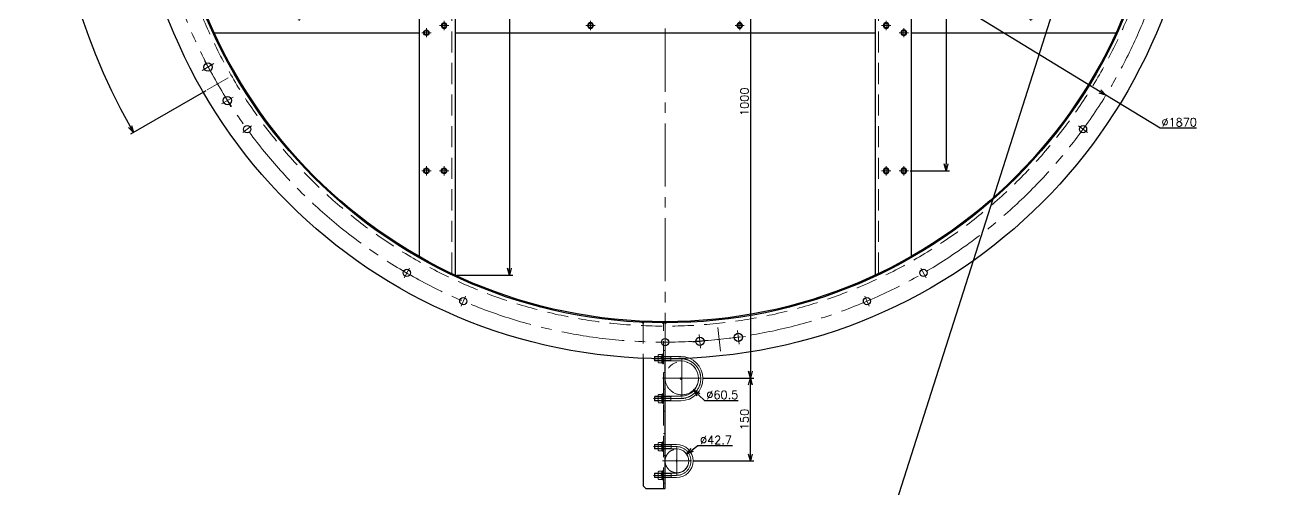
# Model space of a CAD drawing. Header units: millimetres. Extents: x -16130 to 36813, y -8099 to 27484.
# Drawn here: x -12139 to -9885, y 783 to 1623 of the extents above; entities that cross this region are included whole.
import ezdxf

# ---------------------------------------------------------------- set-up
doc = ezdxf.new("R2010")
doc.units = ezdxf.units.MM
doc.header["$LTSCALE"] = 6
doc.header["$PDMODE"] = 99
doc.header["$PDSIZE"] = 1
for name, pattern in [('CENTER2', [28.575, 19.05, -3.175, 3.175, -3.175]), ('HIDDEN', [9.525, 6.35, -3.175]), ('PHANTOM2', [31.75, 15.875, -3.175, 3.175, -3.175, 3.175, -3.175])]:
    doc.linetypes.add(name, pattern=pattern)
for name, color, linetype, lineweight in [('04_HIDDEN', 2, 'HIDDEN', 13), ('05_CENTER', 4, 'CENTER2', 13), ('06_PHANTOM', 2, 'PHANTOM2', 13), ('08_DIM', 3, 'Continuous', 13)]:
    doc.layers.add(name, color=color, linetype=linetype, lineweight=lineweight)
doc.layers.add('10_DRAFT', color=8, linetype='Continuous', lineweight=0, plot=False)
doc.styles.add('KSS_TXT', font='txt.shx', dxfattribs={"bigfont": 'extfont2.shx'})
doc.dimstyles.new('KSS_DIM', dxfattribs={"dimtxt": 3, "dimasz": 2.5, "dimexe": 1.25, "dimexo": 0.625, "dimtad": 1, "dimdsep": 46, "dimtxsty": 'KSS_TXT', "dimblk": 'OPEN30', "dimcen": 0, "dimazin": 2, "dimtfac": 0.75, "dimtmove": 0, "dimatfit": 3, "dimldrblk": 'OPEN30', "dimfxl": 1, "dimtolj": 1, "dimarcsym": 0})
doc.dimstyles.new('KSS_DIM$3', dxfattribs={"dimtxt": 3, "dimasz": 2.5, "dimexe": 1.25, "dimexo": 0.625, "dimtad": 1, "dimtih": 1, "dimtoh": 1, "dimdsep": 46, "dimtxsty": 'KSS_TXT', "dimblk": 'OPEN30', "dimcen": 0, "dimazin": 2, "dimtfac": 0.75, "dimtofl": 0, "dimtmove": 0, "dimatfit": 3, "dimldrblk": 'OPEN30', "dimfxl": 1, "dimtolj": 1, "dimarcsym": 0})

# ---------------------------------------------------------------- blocks, each defined once
blk = doc.blocks.new('M10Tz_1_1_1')
at = {"color": 0}
for radius in [5, 4]:
    blk.add_circle((0, 0), radius, dxfattribs=at)
at = {"layer": '05_CENTER'}
for p, q in [((8.3, 0), (-8.3, 0)), ((0, -8.3), (0, 8.3))]:
    blk.add_line(p, q, dxfattribs=at)
blk = doc.blocks.new('A$C6847E747')
at = {"color": 0}
for p, q in [((-295, 40), (-300, 35)), ((-300, 35), (-300, 0)), ((-64.2, 40), (-295, 40)), ((-300, 0), (-65, 0))]:
    blk.add_line(p, q, dxfattribs=at)
at = {"color": 3}
for points in [[(0.9, 40), (-1.1, 40), (1, 42), (1, 42)], [(0, 3), (-2, 3), (0, 5), (0, 5)], [(0, 0), (-2, 0), (0, -2), (0, -2)]]:
    blk.add_lwpolyline(points, close=True, dxfattribs=at)
at = {"layer": '04_HIDDEN'}
for p, q in [((0.9, 40), (-64.2, 40)), ((-300, 3), (0, 3)), ((-290, 0), (-290, 3)), ((-250, 0), (-250, 3)), ((-240, 0), (-240, 3)), ((-200, 0), (-200, 3)), ((-160, 0), (-160, 3)), ((-120, 0), (-120, 3)), ((-90, 0), (-90, 3)), ((-65, 0), (0, 0)), ((-50, 0), (-50, 3))]:
    blk.add_line(p, q, dxfattribs=at)
blk = doc.blocks.new('A$C2AAF0109_1_1')
at = {"color": 0}
for p, q in [((-380, 813.6), (-380, -813.6)), ((380, 813.6), (380, -813.6)), ((-445, 780), (-445, -780)), ((445, 780), (445, -780)), ((-816, 375), (-445, 375)), ((-380, 375), (380, 375)), ((445, 375), (816, 375)), ((-842.8, 310), (-445, 310)), ((-380, 310), (380, 310)), ((445, 310), (842.8, 310)), ((-842.8, -310), (-445, -310)), ((-380, -310), (380, -310)), ((445, -310), (842.8, -310)), ((-816, -375), (-445, -375)), ((-380, -375), (380, -375)), ((445, -375), (816, -375))]:
    blk.add_line(p, q, dxfattribs=at)
for points in [[(930.8, 254.5), (1040, 254.5), (1040, 263.5), (928.3, 263.5)], [(930.8, -254.5), (1040, -254.5), (1040, -263.5), (928.3, -263.5)]]:
    blk.add_lwpolyline(points, dxfattribs=at)
for centre, radius in [((0, 0), 965), ((0, 935), 6.5), ((62.9, 933.5), 7.5), ((132.5, 926.2), 7.5), ((0, 0), 900), ((0, 0), 898), ((-365.3, 860.7), 6.5), ((365.3, 860.7), 6.5), ((-467.5, 809.7), 6.5), ((467.5, 809.7), 6.5), ((-756.4, 549.6), 6.5), ((756.4, 549.6), 6.5), ((-792.2, 497.8), 7.5), ((-827.2, 437.2), 7.5), ((878.4, 322.2), 7.5), ((900.1, 255.6), 7.5), ((-914.6, 194.4), 6.5), ((914.6, 194.4), 6.5), ((-914.6, -194.4), 6.5), ((914.6, -194.4), 6.5), ((900.1, -255.6), 7.5), ((878.4, -322.2), 7.5), ((-827.2, -437.2), 7.5), ((-792.2, -497.8), 7.5), ((-756.4, -549.6), 6.5), ((756.4, -549.6), 6.5), ((-467.5, -809.7), 6.5), ((467.5, -809.7), 6.5), ((-365.3, -860.7), 6.5), ((365.3, -860.7), 6.5), ((132.5, -926.2), 7.5), ((0, -935), 6.5), ((62.9, -933.5), 7.5)]:
    blk.add_circle(centre, radius, dxfattribs=at)
at = {"layer": '04_HIDDEN'}
for p, q in [((-386, -810.8), (-386, 810.8)), ((386, -810.8), (386, 810.8)), ((-840.6, 316), (-386, 316)), ((-380, 316), (380, 316)), ((386, 316), (840.6, 316)), ((-445, 310), (-386, 310)), ((445, 310), (386, 310)), ((-445, -310), (-386, -310)), ((445, -310), (386, -310)), ((-840.6, -316), (-386, -316)), ((-380, -316), (380, -316)), ((386, -316), (840.6, -316))]:
    blk.add_line(p, q, dxfattribs=at)
for points in [[(936.3, 263.5), (863.3, 263.5), (863.3, 254.5)], [(863.3, 254.5), (938.5, 254.5)], [(863.3, -254.5), (938.5, -254.5)], [(936.3, -263.5), (863.3, -263.5), (863.3, -254.5)]]:
    blk.add_lwpolyline(points, dxfattribs=at)
blk.add_circle((0, 0), 906, dxfattribs=at)
at = {"layer": '05_CENTER'}
for p, q in [((0, -996.3), (0, 996.3)), ((95.5, 908.4), (100, 951.4)), ((0, 925), (0, 945)), ((145.4, 924.9), (50.1, 934.9)), ((61.6, 921.3), (64.2, 945.8)), ((131.3, 913.9), (133.8, 938.5)), ((-361.4, 851.5), (-369.2, 869.9)), ((361.4, 851.5), (369.2, 869.9)), ((-462.5, 801.1), (-472.5, 818.4)), ((462.5, 801.1), (472.5, 818.4)), ((-748.3, 543.7), (-764.5, 555.5)), ((748.3, 543.7), (764.5, 555.5)), ((-785.8, 509), (-833.7, 426)), ((-781.5, 491.6), (-802.9, 504)), ((-791, 456.7), (-828.5, 478.3)), ((-816.5, 431), (-837.9, 443.4)), ((866.7, 318.4), (890.2, 326)), ((904, 243.3), (874.4, 334.5)), ((868.7, 282.2), (909.8, 295.6)), ((1020, 245.7), (1020, 272.5)), ((888.3, 251.8), (911.8, 259.5)), ((-904.8, 192.3), (-924.3, 196.5)), ((904.8, 192.3), (924.3, 196.5)), ((-996.3, 0), (996.3, 0)), ((-904.8, -192.3), (-924.3, -196.5)), ((904.8, -192.3), (924.3, -196.5)), ((904, -243.3), (874.4, -334.5)), ((1020, -245.7), (1020, -272.5)), ((888.3, -251.8), (911.8, -259.5)), ((868.7, -282.2), (909.8, -295.6)), ((866.7, -318.4), (890.2, -326)), ((-785.8, -509), (-833.7, -426)), ((-816.5, -431), (-837.9, -443.4)), ((-791, -456.7), (-828.5, -478.3)), ((-781.5, -491.6), (-802.9, -504)), ((-748.3, -543.7), (-764.5, -555.5)), ((748.3, -543.7), (764.5, -555.5)), ((-462.5, -801.1), (-472.5, -818.4)), ((462.5, -801.1), (472.5, -818.4)), ((-361.4, -851.5), (-369.2, -869.9)), ((361.4, -851.5), (369.2, -869.9)), ((61.6, -921.3), (64.2, -945.8)), ((95.5, -908.4), (100, -951.4)), ((131.3, -913.9), (133.8, -938.5)), ((0, -925), (0, -945)), ((145.4, -924.9), (50.1, -934.9))]:
    blk.add_line(p, q, dxfattribs=at)
blk.add_circle((0, 0), 935, dxfattribs=at)
at = {"xscale": -1}
for p in [(-432, 625), (-400, 625), (-432, 375), (-662, 345), (-432, 125)]:
    blk.add_blockref('M10Tz_1_1_1', p, dxfattribs=at)
for p in [(400, 625), (432, 625), (432, 375), (-400, 362.1), (-135, 362), (135, 362), (400, 362), (-400, 330), (-135, 330), (135, 330), (400, 330), (662, 345), (-400, 109.9), (400, 109.9), (432, 125), (-400, -110.1), (400, -110.1), (-400, -330), (-135, -330), (135, -330), (400, -330)]:
    blk.add_blockref('M10Tz_1_1_1', p)
for name, p, rotation in [('M10Tz_1_1_1', (-432, -125), 180), ('M10Tz_1_1_1', (-662, -345), 180), ('M10Tz_1_1_1', (-432, -375), 180), ('M10Tz_1_1_1', (-432, -625), 180), ('M10Tz_1_1_1', (-400, -625), 180), ('A$C6847E747', (0, -900), 90)]:
    blk.add_blockref(name, p, dxfattribs=dict(rotation=rotation))
at = {"xscale": -1, "rotation": 180}
for p in [(432, -125), (662, -345), (-400, -362.1), (-135, -362), (135, -362), (400, -362), (432, -375), (400, -625), (432, -625), (432, -625)]:
    blk.add_blockref('M10Tz_1_1_1', p, dxfattribs=at)
blk = doc.blocks.new('_Open30')
at = {"color": 0, "linetype": 'ByBlock', "lineweight": -2}
for p, q in [((-1, 0.27), (0, 0)), ((0, 0), (-1, -0.27)), ((0, 0), (-1, 0))]:
    blk.add_line(p, q, dxfattribs=at)
blk = doc.blocks.new('*D2458')
at = {"layer": '08_DIM', "color": 0, "lineweight": -2, "transparency": 16777216}
for p, q in [((-11811, 2464.1), (-11947.6, 2543)), ((-11811.2, 1504.4), (-11947.6, 1425.6))]:
    blk.add_line(p, q, dxfattribs=at)
blk.add_arc((-10980, 1984.3), 1111.1, 150.6446, 209.3554, dxfattribs=at)
at = {"layer": 'Defpoints', "color": 0, "transparency": 16777216}
for p in [(-11808.3, 2462.5), (-11771, 2441), (-12074.2, 2177.2), (-11771, 1527.6), (-11808.4, 1506)]:
    blk.add_point(p, dxfattribs=at)
at = {"layer": '08_DIM', "color": 0, "lineweight": -2, "transparency": 16777216, "xscale": 12.5, "yscale": 12.5, "zscale": 12.5}
for p, rotation in [((-11942.2, 2539.8), 60.32229420392682), ((-11942.2, 1428.7), 299.6777057960733)]:
    blk.add_blockref('_Open30', p, dxfattribs=dict(at, rotation=rotation))
at = {"layer": '08_DIM', "color": 0, "transparency": 16777216, "insert": (-12080.5, 1984.3), "char_height": 15, "attachment_point": 5, "rotation": 270, "style": 'KSS_TXT'}
blk.add_mtext('\\A1;60%%d', dxfattribs=at)
blk = doc.blocks.new('*D3250')
at = {"layer": '08_DIM', "color": 0, "lineweight": -2, "transparency": 16777216}
for p, q in [((-10536.5, 2609.3), (-10465.1, 2609.3)), ((-10471.4, 2596.8), (-10471.4, 1371.8)), ((-10536.5, 1359.3), (-10465.1, 1359.3))]:
    blk.add_line(p, q, dxfattribs=at)
at = {"layer": 'Defpoints', "color": 0, "transparency": 16777216}
for p in [(-10539.6, 2609.3), (-10539.6, 1359.3), (-10471.4, 1359.3)]:
    blk.add_point(p, dxfattribs=at)
at = {"layer": '08_DIM', "color": 0, "lineweight": -2, "transparency": 16777216, "xscale": 12.5, "yscale": 12.5, "zscale": 12.5}
for p, rotation in [((-10471.4, 2609.3), 90), ((-10471.4, 1359.3), 270)]:
    blk.add_blockref('_Open30', p, dxfattribs=dict(at, rotation=rotation))
at = {"layer": '08_DIM', "color": 0, "transparency": 16777216, "insert": (-10482, 1984.3), "char_height": 15, "attachment_point": 5, "rotation": 90, "style": 'KSS_TXT'}
blk.add_mtext('\\A1;5x250=1250', dxfattribs=at)
blk = doc.blocks.new('*D3252')
at = {"layer": '08_DIM', "color": 0, "lineweight": -2, "transparency": 16777216}
for p, q in [((-10980, 2983.7), (-10980, 3034.9)), ((-10609.5, 2857), (-10569.5, 2951.4))]:
    blk.add_line(p, q, dxfattribs=at)
blk.add_arc((-10980, 1984.3), 1044.4, 67.6858, 89.3142, dxfattribs=at)
at = {"layer": 'Defpoints', "color": 0, "transparency": 16777216}
for p in [(-10980, 2980.5), (-10703.8, 2991.5), (-10610.7, 2854.2), (-10618.6, 2835.7), (-10980, 988)]:
    blk.add_point(p, dxfattribs=at)
at = {"layer": '08_DIM', "color": 0, "lineweight": -2, "transparency": 16777216, "xscale": 12.5, "yscale": 12.5, "zscale": 12.5}
for p, rotation in [((-10980, 3028.6), 179.6571089828446), ((-10571.9, 2945.6), 337.3428910171547)]:
    blk.add_blockref('_Open30', p, dxfattribs=dict(at, rotation=rotation))
at = {"layer": '08_DIM', "color": 0, "transparency": 16777216, "insert": (-10769.7, 3018.1), "char_height": 15, "attachment_point": 5, "rotation": 348.5, "style": 'KSS_TXT'}
blk.add_mtext('\\A1;23%%d', dxfattribs=at)
blk = doc.blocks.new('*D3253')
at = {"layer": '08_DIM', "color": 0, "lineweight": -2, "transparency": 16777216}
for p, q in [((-10980, 2983.7), (-10980, 3034.6)), ((-11350.4, 2857), (-11390.4, 2951.1))]:
    blk.add_line(p, q, dxfattribs=at)
blk.add_arc((-10980, 1984.3), 1044.1, 90.6859, 112.3141, dxfattribs=at)
at = {"layer": 'Defpoints', "color": 0, "transparency": 16777216}
for p in [(-11119.3, 3019.1), (-10980, 2980.5), (-11349.2, 2854.2), (-11341.4, 2835.7), (-10980, 988)]:
    blk.add_point(p, dxfattribs=at)
at = {"layer": '08_DIM', "color": 0, "lineweight": -2, "transparency": 16777216, "xscale": 12.5, "yscale": 12.5, "zscale": 12.5}
for p, rotation in [((-10980, 3028.4), 0.3429716154481851), ((-11388, 2945.4), 202.6570283845517)]:
    blk.add_blockref('_Open30', p, dxfattribs=dict(at, rotation=rotation))
at = {"layer": '08_DIM', "color": 0, "transparency": 16777216, "insert": (-11190.3, 3017.8), "char_height": 15, "attachment_point": 5, "rotation": 11.5, "style": 'KSS_TXT'}
blk.add_mtext('\\A1;23%%d', dxfattribs=at)
blk = doc.blocks.new('*D3278')
at = {"layer": '08_DIM', "color": 0, "lineweight": -2, "transparency": 16777216}
for p, q in [((-10855.3, 1984.3), (-10819.5, 1984.3)), ((-10825.7, 1971.8), (-10825.7, 996.8)), ((-10911.4, 984.3), (-10819.5, 984.3))]:
    blk.add_line(p, q, dxfattribs=at)
at = {"layer": 'Defpoints', "color": 0, "transparency": 16777216}
for p in [(-10858.4, 1984.3), (-10914.5, 984.3), (-10825.7, 984.3)]:
    blk.add_point(p, dxfattribs=at)
at = {"layer": '08_DIM', "color": 0, "lineweight": -2, "transparency": 16777216, "xscale": 12.5, "yscale": 12.5, "zscale": 12.5}
for p, rotation in [((-10825.7, 1984.3), 90), ((-10825.7, 984.3), 270)]:
    blk.add_blockref('_Open30', p, dxfattribs=dict(at, rotation=rotation))
at = {"layer": '08_DIM', "color": 0, "transparency": 16777216, "insert": (-10836.3, 1484.3), "char_height": 15, "attachment_point": 5, "rotation": 90, "style": 'KSS_TXT'}
blk.add_mtext('\\A1;1000', dxfattribs=at)
blk = doc.blocks.new('*D3279')
at = {"layer": '08_DIM', "color": 0, "lineweight": -2, "transparency": 16777216}
for p, q in [((-10911.4, 984.3), (-10819.5, 984.3)), ((-10825.7, 846.8), (-10825.7, 971.8)), ((-10929.2, 834.3), (-10819.5, 834.3))]:
    blk.add_line(p, q, dxfattribs=at)
at = {"layer": 'Defpoints', "color": 0, "transparency": 16777216}
for p in [(-10914.5, 984.3), (-10825.7, 984.3), (-10932.3, 834.3)]:
    blk.add_point(p, dxfattribs=at)
at = {"layer": '08_DIM', "color": 0, "lineweight": -2, "transparency": 16777216, "xscale": 12.5, "yscale": 12.5, "zscale": 12.5}
for p, rotation in [((-10825.7, 984.3), 90), ((-10825.7, 834.3), 270)]:
    blk.add_blockref('_Open30', p, dxfattribs=dict(at, rotation=rotation))
at = {"layer": '08_DIM', "color": 0, "transparency": 16777216, "insert": (-10836.3, 909.3), "char_height": 15, "attachment_point": 5, "rotation": 90, "style": 'KSS_TXT'}
blk.add_mtext('\\A1;150', dxfattribs=at)
blk = doc.blocks.new('*D3280')
at = {"layer": '08_DIM', "color": 0, "lineweight": -2, "transparency": 16777216}
for p, q in [((-10908.4, 943.3), (-10919.4, 954.2)), ((-10847.7, 943.3), (-10908.4, 943.3))]:
    blk.add_line(p, q, dxfattribs=at)
at = {"layer": 'Defpoints', "color": 0, "transparency": 16777216}
for p in [(-10971.2, 1005.6), (-10928.3, 963)]:
    blk.add_point(p, dxfattribs=at)
at = {"layer": '08_DIM', "color": 0, "lineweight": -2, "transparency": 16777216, "xscale": 12.5, "yscale": 12.5, "zscale": 12.5, "rotation": 135.2081403107514}
blk.add_blockref('_Open30', (-10928.3, 963), dxfattribs=at)
at = {"layer": '08_DIM', "color": 0, "transparency": 16777216, "insert": (-10876.5, 953.9), "char_height": 15, "attachment_point": 5, "style": 'KSS_TXT'}
blk.add_mtext('\\A1;%%C60.5', dxfattribs=at)
blk = doc.blocks.new('*D3281')
at = {"layer": '08_DIM', "color": 0, "lineweight": -2, "transparency": 16777216}
for p, q in [((-10921, 861.4), (-10931.2, 854.1)), ((-10857.9, 861.4), (-10921, 861.4))]:
    blk.add_line(p, q, dxfattribs=at)
at = {"layer": 'Defpoints', "color": 0, "transparency": 16777216}
for p in [(-10941.3, 846.8), (-10976, 821.8)]:
    blk.add_point(p, dxfattribs=at)
at = {"layer": '08_DIM', "color": 0, "lineweight": -2, "transparency": 16777216, "xscale": 12.5, "yscale": 12.5, "zscale": 12.5, "rotation": 215.7680830774207}
blk.add_blockref('_Open30', (-10941.3, 846.8), dxfattribs=at)
at = {"layer": '08_DIM', "color": 0, "transparency": 16777216, "insert": (-10887.9, 872), "char_height": 15, "attachment_point": 5, "style": 'KSS_TXT'}
blk.add_mtext('\\A1;%%C42.7', dxfattribs=at)
blk = doc.blocks.new('M8Nza')
at = {"color": 0}
for p, q in [((-7.7, 3.2), (7.7, 3.2)), ((-7.7, 3.2), (-7.7, 1.2)), ((-7.5, 8.7), (-7.5, 3.2)), ((5.6, 9.7), (-5.6, 9.7)), ((-3.8, 3.2), (-3.8, 8.7)), ((0, 1.2), (-2, 3.2)), ((0, 3.2), (2, 1.2)), ((3.7, 8.7), (3.7, 3.2)), ((7.5, 3.2), (7.5, 8.7)), ((7.7, 3.2), (7.7, 1.2))]:
    blk.add_line(p, q, dxfattribs=at)
at = {"color": 0, "linetype": 'CENTER2'}
blk.add_line((0, 9.7), (0, 0), dxfattribs=at)
at = {"color": 0}
blk.add_lwpolyline([(-9, 1.2), (9, 1.2), (9, 0), (-9, 0)], close=True, dxfattribs=at)
for centre, radius, start, end in [((-5.6, 7.4), 2.25, 33.626, 146.374), ((0, 2.2), 7.5, 60, 120), ((5.6, 7.4), 2.25, 33.626, 146.374)]:
    blk.add_arc(centre, radius, start, end, dxfattribs=at)
at = {"layer": '10_DRAFT', "style": 'KSS_TXT'}
blk.add_text('M8', height=1, dxfattribs=at).set_placement((0.9, 3.3))
blk = doc.blocks.new('A$C4D6751E2')
at = {"color": 0}
for p, q in [((-40, 0), (-40, -47.3)), ((-32, 0), (-32, -47.3)), ((32, 0), (32, -47.3)), ((40, 0), (40, -47.3)), ((-39.3, -18), (-40, -16.8)), ((-32, -18), (-40, -18)), ((-39.3, -18), (-39.3, -48)), ((-32.7, -18), (-32, -16.8)), ((-32.7, -18), (-32.7, -48)), ((32.7, -18), (32, -16.8)), ((32, -18), (40, -18)), ((32.7, -18), (32.7, -48)), ((39.3, -18), (40, -16.8)), ((39.3, -18), (39.3, -48)), ((-32, -47.3), (-40, -47.3)), ((-40, -47.3), (-39.3, -48)), ((-32.7, -48), (-39.3, -48)), ((-32, -47.3), (-32.7, -48)), ((32, -47.3), (40, -47.3)), ((32, -47.3), (32.7, -48)), ((32.7, -48), (39.3, -48)), ((40, -47.3), (39.3, -48))]:
    blk.add_line(p, q, dxfattribs=at)
for radius in [40, 32]:
    blk.add_arc((0, 0), radius, 0, 180, dxfattribs=at)
at = {"layer": '05_CENTER', "color": 0}
for p, q in [((-36, 0), (-36, -49.7)), ((36, 0), (36, -49.7))]:
    blk.add_line(p, q, dxfattribs=at)
blk.add_arc((0, 0), 36, 0, 180, dxfattribs=at)
at = {"layer": '10_DRAFT'}
for p, q in [((2, 0), (-2, 0)), ((0, -2), (0, 2))]:
    blk.add_line(p, q, dxfattribs=at)
blk = doc.blocks.new('A$C6847FB13')
at = {"color": 4}
blk.add_blockref('A$C4D6751E2', (1, -32), dxfattribs=at)
at = {"color": 4, "rotation": 180}
for p in [(-35, -63.5), (37, -63.5)]:
    blk.add_blockref('M8Nza', p, dxfattribs=at)
blk = doc.blocks.new('A$C68035E93')
at = {"color": 0}
for p, q in [((-30, 0), (-30, -39.3)), ((-22, 0), (-22, -39.3)), ((22, 0), (22, -39.3)), ((30, 0), (30, -39.3)), ((-29.3, -10), (-30, -8.8)), ((-22, -10), (-30, -10)), ((-29.3, -10), (-29.3, -40)), ((-22.7, -10), (-22, -8.8)), ((-22.7, -10), (-22.7, -40)), ((22.7, -10), (22, -8.8)), ((22, -10), (30, -10)), ((22.7, -10), (22.7, -40)), ((29.3, -10), (30, -8.8)), ((29.3, -10), (29.3, -40)), ((-22, -39.3), (-30, -39.3)), ((-30, -39.3), (-29.3, -40)), ((-22.7, -40), (-29.3, -40)), ((-22, -39.3), (-22.7, -40)), ((22, -39.3), (30, -39.3)), ((22, -39.3), (22.7, -40)), ((22.7, -40), (29.3, -40)), ((30, -39.3), (29.3, -40))]:
    blk.add_line(p, q, dxfattribs=at)
for radius in [30, 22]:
    blk.add_arc((0, 0), radius, 0, 180, dxfattribs=at)
at = {"layer": '05_CENTER', "color": 0}
for p, q in [((-26, 0), (-26, -41.7)), ((26, 0), (26, -41.7))]:
    blk.add_line(p, q, dxfattribs=at)
blk.add_arc((0, 0), 26, 0, 180, dxfattribs=at)
at = {"layer": '10_DRAFT'}
for p, q in [((2, 0), (-2, 0)), ((0, -2), (0, 2))]:
    blk.add_line(p, q, dxfattribs=at)
blk = doc.blocks.new('A$C6847FB43')
at = {"color": 4}
blk.add_blockref('A$C68035E93', (0, -22), dxfattribs=at)
at = {"color": 4, "rotation": 180}
for p in [(-26, -45.7), (26, -45.7)]:
    blk.add_blockref('M8Nza', p, dxfattribs=at)
blk = doc.blocks.new('*D3403')
at = {"layer": '08_DIM', "color": 0, "lineweight": -2, "transparency": 16777216}
for p, q in [((-11356.9, 2797.9), (-11255.5, 2797.9)), ((-11261.7, 2785.4), (-11261.7, 1183.1)), ((-11356.9, 1170.6), (-11255.5, 1170.6))]:
    blk.add_line(p, q, dxfattribs=at)
at = {"layer": 'Defpoints', "color": 0, "transparency": 16777216}
for p in [(-11360, 2797.9), (-11360, 1170.6), (-11261.7, 1170.6)]:
    blk.add_point(p, dxfattribs=at)
at = {"layer": '08_DIM', "color": 0, "lineweight": -2, "transparency": 16777216, "xscale": 12.5, "yscale": 12.5, "zscale": 12.5}
for p, rotation in [((-11261.7, 2797.9), 90), ((-11261.7, 1170.6), 270)]:
    blk.add_blockref('_Open30', p, dxfattribs=dict(at, rotation=rotation))
at = {"layer": '08_DIM', "color": 0, "transparency": 16777216, "insert": (-11272.4, 1984.3), "char_height": 15, "attachment_point": 5, "rotation": 90, "style": 'KSS_TXT'}
blk.add_mtext('\\A1;1627', dxfattribs=at)
blk = doc.blocks.new('*D3404')
at = {"layer": '08_DIM', "color": 0, "lineweight": -2, "transparency": 16777216}
for p, q in [((-11777.7, 2472), (-10192.9, 1503.1)), ((-10084.3, 1436.6), (-10182.3, 1496.5)), ((-10018.1, 1436.6), (-10084.3, 1436.6))]:
    blk.add_line(p, q, dxfattribs=at)
at = {"layer": 'Defpoints', "color": 0, "transparency": 16777216}
for p in [(-11777.7, 2472), (-10182.3, 1496.5)]:
    blk.add_point(p, dxfattribs=at)
at = {"layer": '08_DIM', "color": 0, "lineweight": -2, "transparency": 16777216, "xscale": 12.5, "yscale": 12.5, "zscale": 12.5}
for p, rotation in [((-11777.7, 2472), 148.5575197521352), ((-10182.3, 1496.5), 328.5575197521352)]:
    blk.add_blockref('_Open30', p, dxfattribs=dict(at, rotation=rotation))
at = {"layer": '08_DIM', "color": 0, "transparency": 16777216, "insert": (-10049.6, 1447.3), "char_height": 15, "attachment_point": 5, "style": 'KSS_TXT'}
blk.add_mtext('\\A1;%%C1870', dxfattribs=at)

msp = doc.modelspace()

# ---------------------------------------------------------------- linework, layer by layer
at = {"color": 2}
msp.add_line((-9764.72033, 3256.58939), (-12051.96053, -3905.83875), dxfattribs=at)
at = {"layer": '05_CENTER'}
for p, q in [((-10949.7356, 949.03025), (-10949.7356, 1019.53025)), ((-10984.9856, 984.28025), (-10914.4856, 984.28025)), ((-10958.6356, 807.93025), (-10958.6356, 860.63025)), ((-10984.9856, 834.28025), (-10932.2856, 834.28025))]:
    msp.add_line(p, q, dxfattribs=at)
at = {"layer": '06_PHANTOM'}
for centre, radius in [((-10949.7356, 984.28025), 30.25), ((-10958.6356, 834.28025), 21.35)]:
    msp.add_circle(centre, radius, dxfattribs=at)

# ---------------------------------------------------------------- block references
msp.add_blockref('A$C2AAF0109_1_1', (-10979.9856, 1984.28025))
at = {"layer": '08_DIM', "rotation": 270}
for name, p in [('A$C6847FB13', (-10919.47071, 984.26535)), ('A$C6847FB43', (-10937.2856, 834.28025))]:
    msp.add_blockref(name, p, dxfattribs=at)

# ---------------------------------------------------------------- dimensions: what is measured, and where the dimension line sits
at = {"layer": '08_DIM', "color": 1}
for base, line1, line2, picture, middle in [((-11119.28019, 3019.05886), ((-10979.9856, 988.01984), (-10979.9856, 2980.54066)), ((-11341.41189, 2835.74724), (-11349.22651, 2854.15733)), '*D3253', (-11190.26632, 3017.84304)), ((-10703.82183, 2991.4624), ((-10618.5593, 2835.74724), (-10610.74468, 2854.15733)), ((-10979.9856, 988.01984), (-10979.9856, 2980.54066)), '*D3252', (-10769.65594, 3018.08353)), ((-12074.20372, 2177.22042), ((-11808.44487, 1505.96906), (-11770.99383, 1527.59143)), ((-11808.31869, 2462.51858), (-11770.99383, 2440.96906)), '*D2458', (-12080.4588, 1984.28025))]:
    dim = msp.add_angular_dim_2l(base=base, line1=line1, line2=line2, dimstyle='KSS_DIM', override={"dimscale": 5}, dxfattribs=at)
    dim.commit()
    dim.dimension.update_dxf_attribs({"geometry": picture, "text_midpoint": middle})
for base, p1, p2, angle, override, picture, middle in [((-11261.73782, 1170.64396), (-11359.9856, 2797.91653), (-11359.9856, 1170.64396), 90, {"dimscale": 5, "dimdec": 0}, '*D3403', (-11272.36282, 1984.28025)), ((-10825.70378, 984.28025), (-10858.43825, 1984.28025), (-10914.4856, 984.28025), 90, {"dimscale": 5}, '*D3278', (-10836.32878, 1484.28025)), ((-10825.70378, 984.28025), (-10932.2856, 834.28025), (-10914.4856, 984.28025), 270, {"dimscale": 5}, '*D3279', (-10836.3392, 909.28025))]:
    dim = msp.add_linear_dim(base=base, p1=p1, p2=p2, angle=angle, dimstyle='KSS_DIM', override=override, dxfattribs=at)
    dim.commit()
    dim.dimension.update_dxf_attribs({"geometry": picture, "text_midpoint": middle})
dim = msp.add_linear_dim(base=(-10471.38592, 1359.28025), p1=(-10539.64455, 2609.28025), p2=(-10539.64455, 1359.28025), angle=90, text='5x250=<>', dimstyle='KSS_DIM', override={"dimscale": 5}, dxfattribs=at)
dim.commit()
dim.dimension.update_dxf_attribs({"geometry": '*D3250', "text_midpoint": (-10482.04217, 1984.28025)})
for p1, p2, override, picture, middle in [((-11777.6942, 2472.01582), (-10182.277, 1496.54467), {"dimscale": 5, "dimpost": '%%C<>', "dimtix": 1, "dimatfit": 2}, '*D3404', (-10049.61983, 1436.64398)), ((-10971.20314, 1005.59238), (-10928.26806, 962.96811), {"dimscale": 5, "dimpost": '%%C<>'}, '*D3280', (-10876.49239, 943.26322)), ((-10975.95876, 821.80105), (-10941.31243, 846.75945), {"dimscale": 5, "dimpost": '%%C<>'}, '*D3281', (-10887.90269, 861.37209))]:
    dim = msp.add_diameter_dim_2p(p1=p1, p2=p2, dimstyle='KSS_DIM$3', override=override, dxfattribs=at)
    dim.commit()
    dim.dimension.update_dxf_attribs({"geometry": picture, "text_midpoint": middle, "dimtype": 163})

doc.saveas('drawing.dxf')
